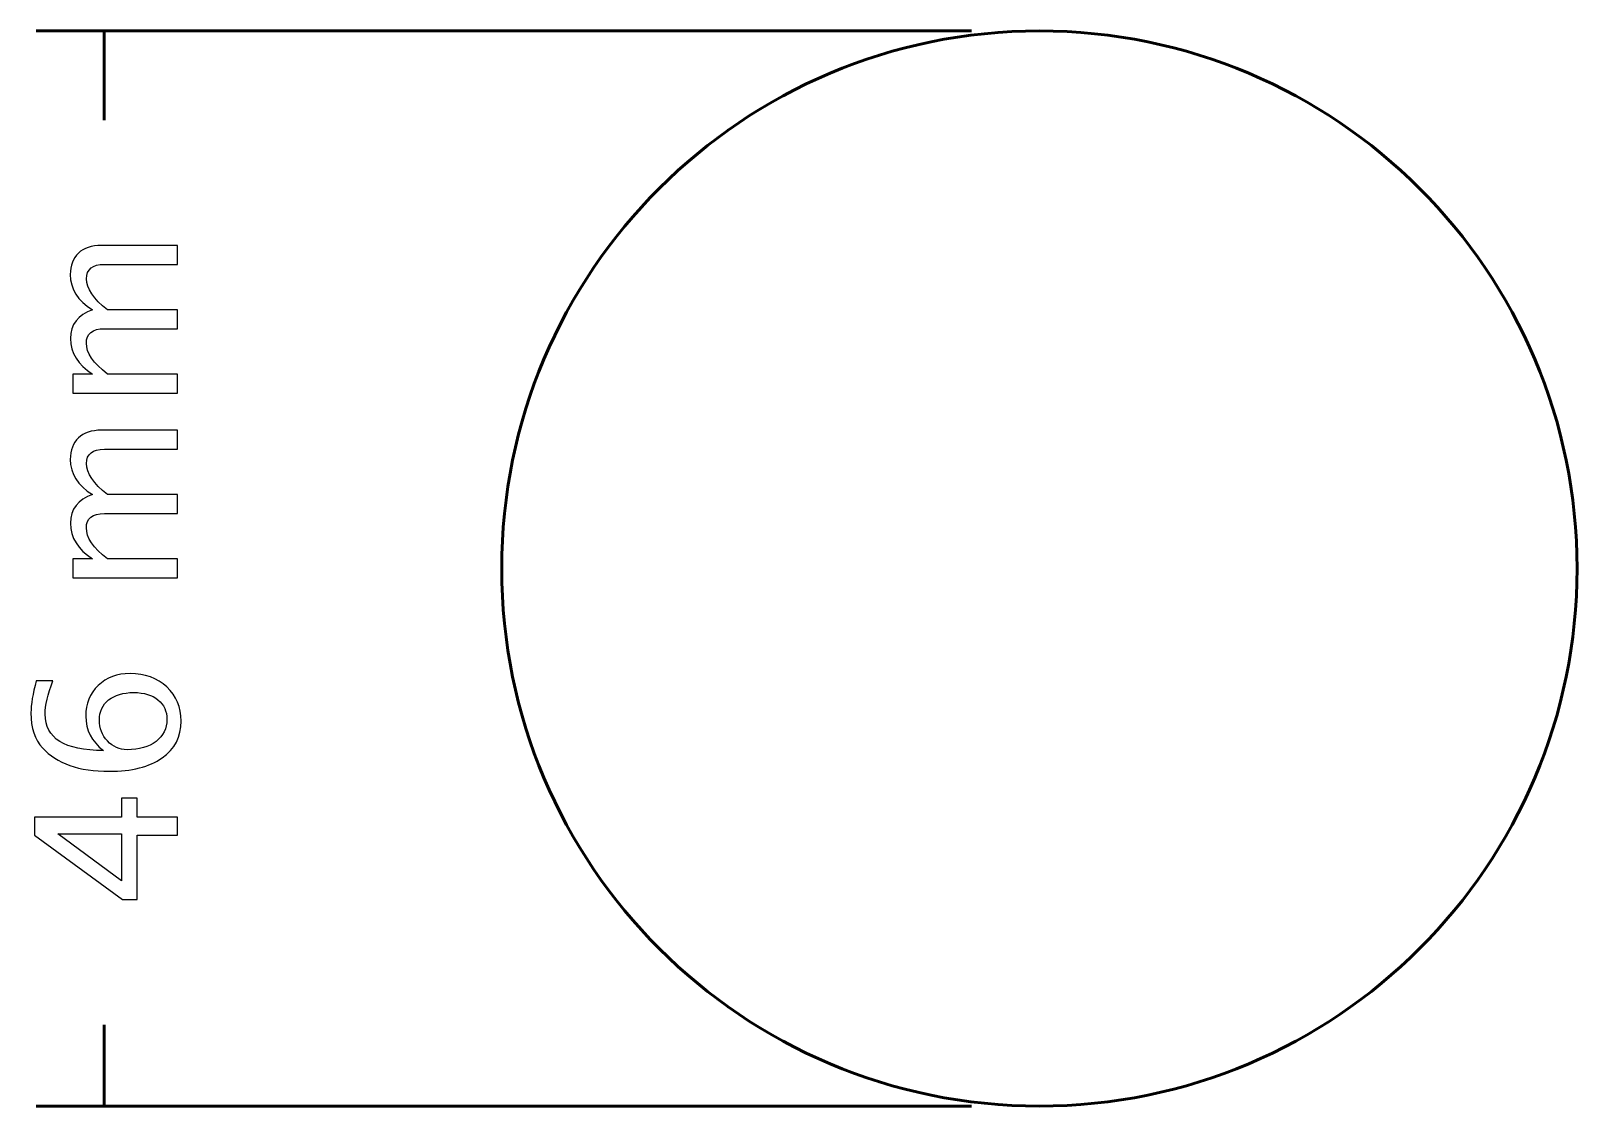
# Model space of a CAD drawing. Header units: centimetres. Extents: x -12.4 to 13.2, y -13.2 to 14.1.
# Drawn here: x -10.31 to -3.7, y -12.8 to -8.2 of the extents above; entities that cross this region are included whole.
import ezdxf

# ---------------------------------------------------------------- set-up
doc = ezdxf.new("R2010")
doc.units = ezdxf.units.CM
doc.header["$MEASUREMENT"] = 0
doc.layers.add('Layer 1', color=7, linetype='Continuous')

msp = doc.modelspace()

# ---------------------------------------------------------------- linework, layer by layer
at = {"layer": 'Layer 1', "lineweight": 53}
msp.add_ellipse((-6, -10.5), major_axis=(0, 2.3), ratio=1, dxfattribs=at)
for points in [[(-6.29106, -8.2), (-6.29106, -8.2), (-10.29106, -8.2), (-10.29106, -8.2)], [(-10, -8.2), (-10, -8.2), (-10, -8.58137), (-10, -8.58137)], [(-10, -12.45307), (-10, -12.45307), (-10, -12.8), (-10, -12.8)], [(-6.29106, -12.8), (-6.29106, -12.8), (-10.29106, -12.8), (-10.29106, -12.8)]]:
    msp.add_open_spline(points, degree=3, dxfattribs=at)
at = {"layer": 'Layer 1'}
for points, knots in [([(-9.68631, -9.74943), (-9.68631, -9.74943), (-10.13505, -9.74943), (-10.13505, -9.74943), (-10.13505, -9.74943), (-10.13505, -9.74943), (-10.13505, -9.66815), (-10.13505, -9.66815), (-10.13505, -9.66815), (-10.13505, -9.66815), (-10.05024, -9.66815), (-10.05024, -9.66815), (-10.05024, -9.66815), (-10.11303, -9.6285), (-10.14436, -9.5777), (-10.14436, -9.51547), (-10.14436, -9.51547), (-10.14436, -9.45549), (-10.11303, -9.41471), (-10.05024, -9.39298), (-10.05024, -9.39298), (-10.1136, -9.35446), (-10.14521, -9.30422), (-10.14521, -9.24256), (-10.14521, -9.24256), (-10.14521, -9.20319), (-10.13363, -9.17257), (-10.11035, -9.15069), (-10.11035, -9.15069), (-10.08707, -9.12882), (-10.05447, -9.11781), (-10.01256, -9.11781), (-10.01256, -9.11781), (-10.01256, -9.11781), (-9.68631, -9.11781), (-9.68631, -9.11781), (-9.68631, -9.11781), (-9.68631, -9.11781), (-9.68631, -9.19909), (-9.68631, -9.19909), (-9.68631, -9.19909), (-9.68631, -9.19909), (-9.99915, -9.19909), (-9.99915, -9.19909), (-9.99915, -9.19909), (-10.05024, -9.19909), (-10.07578, -9.21941), (-10.07578, -9.26005), (-10.07578, -9.26005), (-10.07578, -9.30225), (-10.046, -9.34656), (-9.98631, -9.39298), (-9.98631, -9.39298), (-9.98631, -9.39298), (-9.68631, -9.39298), (-9.68631, -9.39298), (-9.68631, -9.39298), (-9.68631, -9.39298), (-9.68631, -9.47426), (-9.68631, -9.47426), (-9.68631, -9.47426), (-9.68631, -9.47426), (-9.99944, -9.47426), (-9.99944, -9.47426), (-9.99944, -9.47426), (-10.05094, -9.47426), (-10.07662, -9.49486), (-10.07662, -9.53621), (-10.07662, -9.53621), (-10.07662, -9.57727), (-10.04671, -9.6213), (-9.98674, -9.66815), (-9.98674, -9.66815), (-9.98674, -9.66815), (-9.68631, -9.66815), (-9.68631, -9.66815), (-9.68631, -9.66815), (-9.68631, -9.66815), (-9.68631, -9.74943), (-9.68631, -9.74943)], [0, 0, 0, 0, 0.047619, 0.047619, 0.047619, 0.047619, 0.0952381, 0.0952381, 0.0952381, 0.0952381, 0.1428571, 0.1428571, 0.1428571, 0.1428571, 0.1904762, 0.1904762, 0.1904762, 0.1904762, 0.2380952, 0.2380952, 0.2380952, 0.2380952, 0.2857143, 0.2857143, 0.2857143, 0.2857143, 0.3333333, 0.3333333, 0.3333333, 0.3333333, 0.3809524, 0.3809524, 0.3809524, 0.3809524, 0.4285714, 0.4285714, 0.4285714, 0.4285714, 0.4761905, 0.4761905, 0.4761905, 0.4761905, 0.5238095, 0.5238095, 0.5238095, 0.5238095, 0.5714286, 0.5714286, 0.5714286, 0.5714286, 0.6190476, 0.6190476, 0.6190476, 0.6190476, 0.6666667, 0.6666667, 0.6666667, 0.6666667, 0.7142857, 0.7142857, 0.7142857, 0.7142857, 0.7619048, 0.7619048, 0.7619048, 0.7619048, 0.8095238, 0.8095238, 0.8095238, 0.8095238, 0.8571429, 0.8571429, 0.8571429, 0.8571429, 0.9047619, 0.9047619, 0.9047619, 0.9047619, 1, 1, 1, 1]), ([(-9.68631, -10.53994), (-9.68631, -10.53994), (-10.13505, -10.53994), (-10.13505, -10.53994), (-10.13505, -10.53994), (-10.13505, -10.53994), (-10.13505, -10.45866), (-10.13505, -10.45866), (-10.13505, -10.45866), (-10.13505, -10.45866), (-10.05024, -10.45866), (-10.05024, -10.45866), (-10.05024, -10.45866), (-10.11303, -10.41901), (-10.14436, -10.36821), (-10.14436, -10.30598), (-10.14436, -10.30598), (-10.14436, -10.246), (-10.11303, -10.20522), (-10.05024, -10.18349), (-10.05024, -10.18349), (-10.1136, -10.14497), (-10.14521, -10.09473), (-10.14521, -10.03307), (-10.14521, -10.03307), (-10.14521, -9.9937), (-10.13363, -9.96308), (-10.11035, -9.9412), (-10.11035, -9.9412), (-10.08707, -9.91933), (-10.05447, -9.90832), (-10.01256, -9.90832), (-10.01256, -9.90832), (-10.01256, -9.90832), (-9.68631, -9.90832), (-9.68631, -9.90832), (-9.68631, -9.90832), (-9.68631, -9.90832), (-9.68631, -9.9896), (-9.68631, -9.9896), (-9.68631, -9.9896), (-9.68631, -9.9896), (-9.99915, -9.9896), (-9.99915, -9.9896), (-9.99915, -9.9896), (-10.05024, -9.9896), (-10.07578, -10.00992), (-10.07578, -10.05056), (-10.07578, -10.05056), (-10.07578, -10.09276), (-10.046, -10.13707), (-9.98631, -10.18349), (-9.98631, -10.18349), (-9.98631, -10.18349), (-9.68631, -10.18349), (-9.68631, -10.18349), (-9.68631, -10.18349), (-9.68631, -10.18349), (-9.68631, -10.26477), (-9.68631, -10.26477), (-9.68631, -10.26477), (-9.68631, -10.26477), (-9.99944, -10.26477), (-9.99944, -10.26477), (-9.99944, -10.26477), (-10.05094, -10.26477), (-10.07662, -10.28537), (-10.07662, -10.32672), (-10.07662, -10.32672), (-10.07662, -10.36778), (-10.04671, -10.41181), (-9.98674, -10.45866), (-9.98674, -10.45866), (-9.98674, -10.45866), (-9.68631, -10.45866), (-9.68631, -10.45866), (-9.68631, -10.45866), (-9.68631, -10.45866), (-9.68631, -10.53994), (-9.68631, -10.53994)], [0, 0, 0, 0, 0.047619, 0.047619, 0.047619, 0.047619, 0.0952381, 0.0952381, 0.0952381, 0.0952381, 0.1428571, 0.1428571, 0.1428571, 0.1428571, 0.1904762, 0.1904762, 0.1904762, 0.1904762, 0.2380952, 0.2380952, 0.2380952, 0.2380952, 0.2857143, 0.2857143, 0.2857143, 0.2857143, 0.3333333, 0.3333333, 0.3333333, 0.3333333, 0.3809524, 0.3809524, 0.3809524, 0.3809524, 0.4285714, 0.4285714, 0.4285714, 0.4285714, 0.4761905, 0.4761905, 0.4761905, 0.4761905, 0.5238095, 0.5238095, 0.5238095, 0.5238095, 0.5714286, 0.5714286, 0.5714286, 0.5714286, 0.6190476, 0.6190476, 0.6190476, 0.6190476, 0.6666667, 0.6666667, 0.6666667, 0.6666667, 0.7142857, 0.7142857, 0.7142857, 0.7142857, 0.7619048, 0.7619048, 0.7619048, 0.7619048, 0.8095238, 0.8095238, 0.8095238, 0.8095238, 0.8571429, 0.8571429, 0.8571429, 0.8571429, 0.9047619, 0.9047619, 0.9047619, 0.9047619, 1, 1, 1, 1]), ([(-10.00353, -11.2788), (-10.05391, -11.23986), (-10.07916, -11.19089), (-10.07916, -11.13191), (-10.07916, -11.13191), (-10.07916, -11.07842), (-10.06138, -11.03468), (-10.02597, -11.00053), (-10.02597, -11.00053), (-9.99055, -10.96652), (-9.94525, -10.94945), (-9.88979, -10.94945), (-9.88979, -10.94945), (-9.82615, -10.94945), (-9.7738, -10.9685), (-9.73274, -11.00674), (-9.73274, -11.00674), (-9.69167, -11.04498), (-9.67107, -11.09352), (-9.67107, -11.15265), (-9.67107, -11.15265), (-9.67107, -11.21982), (-9.6983, -11.27259), (-9.75263, -11.31055), (-9.75263, -11.31055), (-9.8071, -11.34865), (-9.88231, -11.3677), (-9.97855, -11.3677), (-9.97855, -11.3677), (-10.10809, -11.3677), (-10.20306, -11.3344), (-10.26374, -11.26794), (-10.26374, -11.26794), (-10.29704, -11.23181), (-10.31369, -11.18186), (-10.31369, -11.11822), (-10.31369, -11.11822), (-10.31369, -11.08125), (-10.30607, -11.03539), (-10.29083, -10.98077), (-10.29083, -10.98077), (-10.29083, -10.98077), (-10.21971, -10.98077), (-10.21971, -10.98077), (-10.21971, -10.98077), (-10.24173, -11.03849), (-10.25273, -11.0859), (-10.25273, -11.12316), (-10.25273, -11.12316), (-10.25273, -11.22687), (-10.16962, -11.2788), (-10.00353, -11.2788)], [0, 0, 0, 0, 0.0714286, 0.0714286, 0.0714286, 0.0714286, 0.1428571, 0.1428571, 0.1428571, 0.1428571, 0.2142857, 0.2142857, 0.2142857, 0.2142857, 0.2857143, 0.2857143, 0.2857143, 0.2857143, 0.3571429, 0.3571429, 0.3571429, 0.3571429, 0.4285714, 0.4285714, 0.4285714, 0.4285714, 0.5, 0.5, 0.5, 0.5, 0.5714286, 0.5714286, 0.5714286, 0.5714286, 0.6428571, 0.6428571, 0.6428571, 0.6428571, 0.7142857, 0.7142857, 0.7142857, 0.7142857, 0.7857143, 0.7857143, 0.7857143, 0.7857143, 0.8571429, 0.8571429, 0.8571429, 0.8571429, 1, 1, 1, 1]), ([(-9.87371, -11.03073), (-9.919, -11.03073), (-9.95485, -11.04117), (-9.98123, -11.0622), (-9.98123, -11.0622), (-10.00762, -11.08322), (-10.02074, -11.11201), (-10.02074, -11.14856), (-10.02074, -11.14856), (-10.02074, -11.18341), (-10.00917, -11.21319), (-9.98589, -11.23802), (-9.98589, -11.23802), (-9.96275, -11.263), (-9.93481, -11.27542), (-9.90221, -11.27542), (-9.90221, -11.27542), (-9.85085, -11.27542), (-9.80964, -11.26356), (-9.7786, -11.24), (-9.7786, -11.24), (-9.74755, -11.21629), (-9.73203, -11.18496), (-9.73203, -11.14602), (-9.73203, -11.14602), (-9.73203, -11.1106), (-9.74473, -11.08252), (-9.77013, -11.06177), (-9.77013, -11.06177), (-9.79553, -11.04103), (-9.8301, -11.03073), (-9.87371, -11.03073)], [0, 0, 0, 0, 0.1111111, 0.1111111, 0.1111111, 0.1111111, 0.2222222, 0.2222222, 0.2222222, 0.2222222, 0.3333333, 0.3333333, 0.3333333, 0.3333333, 0.4444444, 0.4444444, 0.4444444, 0.4444444, 0.5555556, 0.5555556, 0.5555556, 0.5555556, 0.6666667, 0.6666667, 0.6666667, 0.6666667, 0.7777778, 0.7777778, 0.7777778, 0.7777778, 1, 1, 1, 1]), ([(-9.68631, -11.64062), (-9.68631, -11.64062), (-9.85988, -11.64062), (-9.85988, -11.64062), (-9.85988, -11.64062), (-9.85988, -11.64062), (-9.85988, -11.91663), (-9.85988, -11.91663), (-9.85988, -11.91663), (-9.85988, -11.91663), (-9.92168, -11.91663), (-9.92168, -11.91663), (-9.92168, -11.91663), (-9.92168, -11.91663), (-10.29845, -11.64062), (-10.29845, -11.64062), (-10.29845, -11.64062), (-10.29845, -11.64062), (-10.29845, -11.56442), (-10.29845, -11.56442), (-10.29845, -11.56442), (-10.29845, -11.56442), (-9.92676, -11.56442), (-9.92676, -11.56442), (-9.92676, -11.56442), (-9.92676, -11.56442), (-9.92676, -11.48229), (-9.92676, -11.48229), (-9.92676, -11.48229), (-9.92676, -11.48229), (-9.85988, -11.48229), (-9.85988, -11.48229), (-9.85988, -11.48229), (-9.85988, -11.48229), (-9.85988, -11.56442), (-9.85988, -11.56442), (-9.85988, -11.56442), (-9.85988, -11.56442), (-9.68631, -11.56442), (-9.68631, -11.56442), (-9.68631, -11.56442), (-9.68631, -11.56442), (-9.68631, -11.64062), (-9.68631, -11.64062)], [0, 0, 0, 0, 0.0833333, 0.0833333, 0.0833333, 0.0833333, 0.1666667, 0.1666667, 0.1666667, 0.1666667, 0.25, 0.25, 0.25, 0.25, 0.3333333, 0.3333333, 0.3333333, 0.3333333, 0.4166667, 0.4166667, 0.4166667, 0.4166667, 0.5, 0.5, 0.5, 0.5, 0.5833333, 0.5833333, 0.5833333, 0.5833333, 0.6666667, 0.6666667, 0.6666667, 0.6666667, 0.75, 0.75, 0.75, 0.75, 0.8333333, 0.8333333, 0.8333333, 0.8333333, 1, 1, 1, 1]), ([(-9.92676, -11.83634), (-9.92676, -11.83634), (-9.92676, -11.63554), (-9.92676, -11.63554), (-9.92676, -11.63554), (-9.92676, -11.63554), (-10.19798, -11.63554), (-10.19798, -11.63554), (-10.19798, -11.63554), (-10.19798, -11.63554), (-9.92676, -11.83634), (-9.92676, -11.83634)], [0, 0, 0, 0, 0.25, 0.25, 0.25, 0.25, 0.5, 0.5, 0.5, 0.5, 1, 1, 1, 1])]:
    msp.add_open_spline(points, degree=3, knots=knots, dxfattribs=at)

doc.saveas('drawing.dxf')
